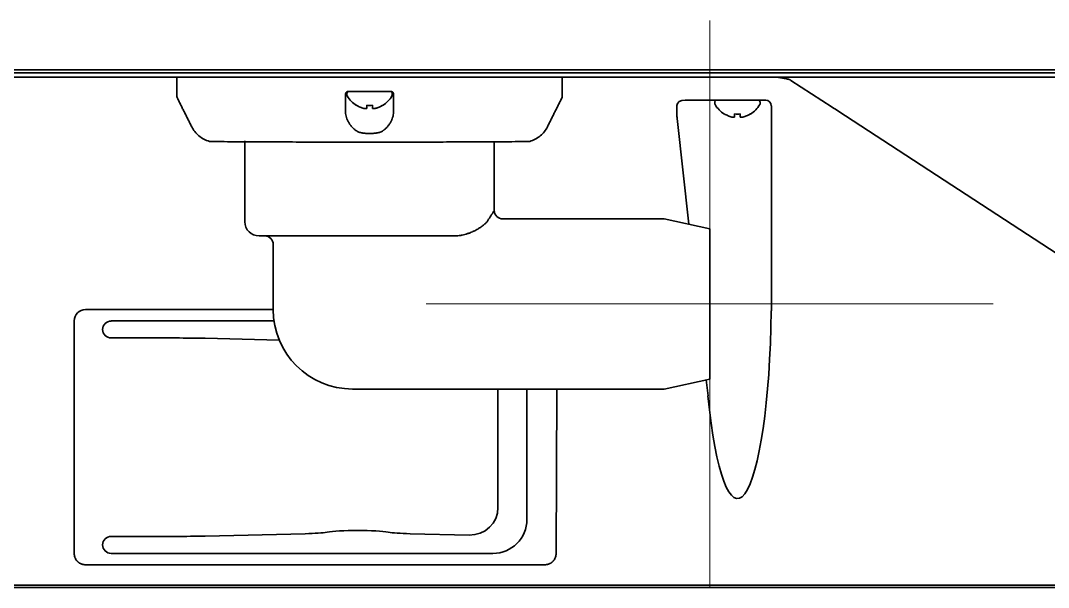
# Model space of a CAD drawing. Extents: x 6327 to 10269, y -393 to 3204.
# Drawn here: x 7593.4 to 7774.7, y 1281 to 1381 of the extents above; entities that cross this region are included whole.
import ezdxf

# ---------------------------------------------------------------- set-up
doc = ezdxf.new("R2010")
doc.units = 0
doc.header["$LTSCALE"] = 5
doc.layers.get('0').update_dxf_attribs({"linetype": 'CONTINUOUS', "lineweight": 0})
doc.layers.add('1', color=7, linetype='CONTINUOUS', true_color=0xffffff)

msp = doc.modelspace()

# ---------------------------------------------------------------- linework, layer by layer
at = {"color": 6}
for p, q in [((7714.97, 1381.03), (7714.97, 1281.03)), ((7664.97, 1331.03), (7764.97, 1331.03))]:
    msp.add_line(p, q, dxfattribs=at)
at = {"layer": '1', "color": 7, "linetype": 'Continuous', "lineweight": 35}
for p, q in [((7474.67, 1371.83), (8108.87, 1371.83)), ((7474.67, 1371.03), (8108.87, 1371.03)), ((8105.81, 1372.33), (7477.34, 1372.33)), ((7620.97, 1371.03), (7620.97, 1368)), ((7688.97, 1368), (7688.97, 1371.03)), ((7728.78, 1370.7), (7727.2, 1371)), ((7729.3, 1370.48), (7736.56, 1365.76)), ((7650.97, 1368.13), (7650.97, 1367.93)), ((7658.97, 1367.93), (7658.97, 1368.13)), ((7652.67, 1366.05), (7652.67, 1366.08)), ((7657.27, 1366.08), (7657.27, 1366.05)), ((7709.19, 1366.03), (7709.19, 1364.5)), ((7724.85, 1367.01), (7710.62, 1367.01)), ((7715.87, 1366.61), (7715.87, 1366.41)), ((7716.27, 1367.01), (7723.47, 1367.01)), ((7723.87, 1366.41), (7723.87, 1366.61)), ((7725.85, 1329.83), (7725.85, 1366.01)), ((7709.23, 1363.75), (7711.31, 1345.08)), ((7717.57, 1364.53), (7717.57, 1364.56)), ((7722.17, 1364.56), (7722.17, 1364.53)), ((7737.58, 1365.1), (7842.5, 1296.62)), ((7632.97, 1359.78), (7632.97, 1345.53)), ((7654.97, 1359.65), (7654.97, 1359.57)), ((7676.97, 1347.53), (7676.97, 1359.53)), ((7706.97, 1346.03), (7678.47, 1346.03)), ((7714.97, 1344.28), (7706.97, 1346.03)), ((7714.97, 1317.78), (7714.97, 1344.28)), ((7635.47, 1343.03), (7669.75, 1343.03)), ((7637.97, 1341.53), (7637.97, 1330.03)), ((7604.86, 1330.04), (7637.97, 1330.04)), ((7602.86, 1287.01), (7602.86, 1328.04)), ((7609.37, 1328.03), (7638.12, 1328.03)), ((7620.78, 1325.03), (7609.37, 1325.03)), ((7625.95, 1324.97), (7639.04, 1324.66)), ((7706.97, 1316.03), (7714.97, 1317.78)), ((7714.36, 1317.64), (7714.68, 1314.84)), ((7651.98, 1316.03), (7706.97, 1316.03)), ((7677.62, 1295.12), (7677.62, 1316.03)), ((7682.73, 1316.03), (7682.73, 1293.02)), ((7687.89, 1287.01), (7687.99, 1316.03)), ((7609.37, 1290.03), (7620.78, 1290.03)), ((7643.62, 1290.5), (7625.95, 1290.09)), ((7672.52, 1290.26), (7662.13, 1290.5)), ((7676.74, 1287.03), (7609.37, 1287.03)), ((7604.86, 1285.03), (7685.89, 1285.03)), ((7552.53, 1281.03), (7822.37, 1281.03)), ((7812.15, 1281.45), (7554.73, 1281.45))]:
    msp.add_line(p, q, dxfattribs=at)
for centre, radius, start, end in [((7651.37, 1368.13), 0.4, 90, 180), ((7651.37, 1367.93), 0.4, 180, 210.3012), ((7655.17, 1370.15), 4.8, 210.3012, 238.6074), ((7654.77, 1370.15), 4.8, 301.3459, 329.6988), ((7658.57, 1368.13), 0.4, 0, 90), ((7658.57, 1367.93), 0.4, 329.6988, 0), ((7654.97, 1369.83), 3.78, 262.3959, 269.9965), ((7654.97, 1369.83), 3.78, 270.0035, 277.6041), ((7716.27, 1366.61), 0.4, 90, 180), ((7716.27, 1366.41), 0.4, 180, 210.3012), ((7720.07, 1368.63), 4.8, 210.3012, 238.6074), ((7719.67, 1368.63), 4.8, 301.3459, 329.6988), ((7723.47, 1366.61), 0.4, 0, 90), ((7723.47, 1366.41), 0.4, 329.6988, 0), ((7719.87, 1368.31), 3.78, 262.3959, 269.9965), ((7719.87, 1368.31), 3.78, 270.0035, 277.6041), ((7678.47, 1347.53), 1.5, 179.9915, 270.0124), ((7635.47, 1345.53), 2.5, 180, 270), ((7636.47, 1341.53), 1.5, 0, 90), ((7651.97, 1330.03), 14, 180, 270)]:
    msp.add_arc(centre, radius, start, end, dxfattribs=at)
for centre, major_axis, ratio, start_param, end_param in [((7726.92, 1369.53), (1.47, -0.28), 0.998931, 1.570793, 1.760679), ((7710.64, 1366.01), (-1.44, 0.04), 0.692646, 4.747289, 6.309359), ((7724.85, 1366.01), (0.196, -0.981), 0.996044, 1.374629, 2.943904), ((7736.46, 1365.59), (-9.71, 6.31), 0.017452, 4.6078, 4.712811), ((7711.5, 1364.5), (0, 4), 0.57735, 1.570796, 1.761231), ((7604.86, 1328.04), (-1.41, 1.41), 1, 5.497939, 7.068431), ((7719.87, 1333), (0, 36.31), 0.165232, 2.094395, 4.625123), ((7609.37, 1326.52), (-1.06, 1.06), 0.997265, 5.499157, 7.068277), ((7609.37, 1326.53), (-0.77, -1.29), 0.99484, 5.253313, 6.820609), ((7620.78, 1323.28), (20, 0), 0.087489, 1.308997, 1.570796), ((7672.48, 1295.28), (-4.62, 2.34), 0.961527, 2.030878, 3.594078), ((7676.72, 1293.03), (-4.25, 4.25), 0.997265, 2.357564, 3.925621), ((7609.37, 1288.52), (-0.77, 1.29), 0.99484, 5.745762, 7.313058), ((7620.78, 1291.78), (20, 0), 0.087489, 4.712389, 4.974188), ((7642.06, 1291.01), (6, 0), 0.087489, 4.974188, 5.834147), ((7652.87, 1290.55), (6, 0), 0.087489, 0.449039, 2.692554), ((7663.68, 1291.01), (6, 0), 0.087489, 3.590631, 4.45059), ((7609.37, 1288.53), (-1.06, -1.06), 0.997265, 5.498093, 7.067214), ((7604.86, 1287.01), (1.42, 1.41), 1, 2.361761, 2.676173), ((7685.89, 1287.01), (1.87, 0.7), 0.99331, 5.60676, 5.921172)]:
    msp.add_ellipse(centre, major_axis=major_axis, ratio=ratio, start_param=start_param, end_param=end_param, dxfattribs=at)
for points, knots in [([(7728.5, 1370.72), (7728.5, 1370.72), (7728.51, 1370.72), (7728.53, 1370.72), (7728.55, 1370.72), (7728.57, 1370.72), (7728.59, 1370.72), (7728.61, 1370.72), (7728.64, 1370.72), (7728.66, 1370.71), (7728.68, 1370.71), (7728.7, 1370.71), (7728.72, 1370.71), (7728.74, 1370.7), (7728.76, 1370.7), (7728.78, 1370.69), (7728.81, 1370.69), (7728.83, 1370.69), (7728.85, 1370.68), (7728.87, 1370.67), (7728.9, 1370.67), (7728.92, 1370.66), (7728.94, 1370.66), (7728.96, 1370.65), (7728.98, 1370.64), (7729.01, 1370.63), (7729.03, 1370.62), (7729.06, 1370.61), (7729.08, 1370.6), (7729.11, 1370.59), (7729.14, 1370.57), (7729.17, 1370.56), (7729.2, 1370.54), (7729.24, 1370.52), (7729.27, 1370.5), (7729.29, 1370.49), (7729.3, 1370.48)], [0, 0, 0, 0, 0.022429, 0.045132, 0.068109, 0.09136, 0.114886, 0.138686, 0.162761, 0.187111, 0.211735, 0.236634, 0.261808, 0.287257, 0.312982, 0.338981, 0.365255, 0.391805, 0.41863, 0.445731, 0.473107, 0.500759, 0.525393, 0.551724, 0.579751, 0.609474, 0.640894, 0.674009, 0.708821, 0.745329, 0.783534, 0.823434, 0.865031, 0.908325, 0.953314, 1, 1, 1, 1]), ([(7620.97, 1368.02), (7620.97, 1368.01), (7620.93, 1367.76), (7621.02, 1367.42), (7621.17, 1367.15), (7621.2, 1367.1)], [0, 0, 0, 0, 0.011906, 0.828142, 1, 1, 1, 1]), ([(7650.74, 1368.16), (7650.74, 1368.16), (7650.74, 1368.15), (7650.74, 1368.15), (7650.74, 1368.14), (7650.73, 1368.13), (7650.73, 1368.13), (7650.73, 1368.12), (7650.73, 1368.12), (7650.73, 1368.11), (7650.73, 1368.11), (7650.73, 1368.1), (7650.73, 1368.1), (7650.73, 1368.08), (7650.73, 1368.08), (7650.72, 1368.07), (7650.72, 1368.06), (7650.72, 1368.06)], [0, 0, 0, 0, 0.0625, 0.0625, 0.125, 0.125, 0.1875, 0.1875, 0.25, 0.25, 0.375, 0.375, 0.5, 0.5, 0.75, 0.75, 1, 1, 1, 1]), ([(7651.22, 1368.53), (7651.2, 1368.53), (7651.17, 1368.52), (7651.13, 1368.52), (7651.12, 1368.52), (7651.09, 1368.51), (7651.08, 1368.51), (7651.04, 1368.49), (7651.02, 1368.48), (7650.99, 1368.47), (7650.97, 1368.46), (7650.95, 1368.45), (7650.94, 1368.44), (7650.91, 1368.42), (7650.89, 1368.4), (7650.85, 1368.36), (7650.83, 1368.34), (7650.81, 1368.31), (7650.8, 1368.3), (7650.79, 1368.27), (7650.78, 1368.26), (7650.76, 1368.22), (7650.75, 1368.19), (7650.74, 1368.16)], [0, 0, 0, 0, 0.125, 0.125, 0.1875, 0.1875, 0.25, 0.25, 0.375, 0.375, 0.4375, 0.4375, 0.5, 0.5, 0.625, 0.625, 0.75, 0.75, 0.8125, 0.8125, 0.875, 0.875, 1, 1, 1, 1]), ([(7654.97, 1368.53), (7654.35, 1368.53), (7653.72, 1368.53), (7652.47, 1368.53), (7651.84, 1368.53), (7651.22, 1368.53)], [0, 0, 0, 0, 0.5, 0.5, 1, 1, 1, 1]), ([(7658.72, 1368.53), (7658.1, 1368.53), (7657.48, 1368.53), (7656.23, 1368.53), (7655.6, 1368.53), (7654.97, 1368.53)], [0, 0, 0, 0, 0.5, 0.5, 1, 1, 1, 1]), ([(7659.2, 1368.16), (7659.2, 1368.18), (7659.19, 1368.19), (7659.18, 1368.22), (7659.18, 1368.23), (7659.16, 1368.27), (7659.14, 1368.3), (7659.12, 1368.33), (7659.11, 1368.34), (7659.09, 1368.36), (7659.08, 1368.38), (7659.06, 1368.4), (7659.04, 1368.42), (7659.03, 1368.42), (7658.99, 1368.45), (7658.97, 1368.46), (7658.94, 1368.48), (7658.93, 1368.48), (7658.9, 1368.49), (7658.89, 1368.5), (7658.85, 1368.51), (7658.83, 1368.52), (7658.78, 1368.52), (7658.75, 1368.53), (7658.72, 1368.53)], [0, 0, 0, 0, 0.0625, 0.0625, 0.125, 0.125, 0.25, 0.25, 0.3125, 0.3125, 0.375, 0.4375, 0.4375, 0.5, 0.5, 0.625, 0.625, 0.6875, 0.6875, 0.75, 0.75, 0.875, 0.875, 1, 1, 1, 1]), ([(7659.22, 1368.06), (7659.22, 1368.06), (7659.22, 1368.07), (7659.22, 1368.08), (7659.22, 1368.08), (7659.22, 1368.1), (7659.22, 1368.1), (7659.22, 1368.11), (7659.22, 1368.11), (7659.21, 1368.12), (7659.21, 1368.12), (7659.21, 1368.13), (7659.21, 1368.13), (7659.21, 1368.14), (7659.21, 1368.15), (7659.21, 1368.15), (7659.21, 1368.15), (7659.2, 1368.16), (7659.2, 1368.16), (7659.2, 1368.16)], [0, 0, 0, 0, 0.25, 0.25, 0.5, 0.5, 0.625, 0.625, 0.75, 0.75, 0.8125, 0.8125, 0.875, 0.875, 0.9375, 0.9375, 0.96875, 0.96875, 1, 1, 1, 1]), ([(7688.75, 1367.1), (7688.76, 1367.12), (7688.91, 1367.34), (7689, 1367.68), (7688.96, 1367.96), (7688.95, 1368.01)], [0, 0, 0, 0, 0.087304, 0.845327, 1, 1, 1, 1]), ([(7652.67, 1366.08), (7652.88, 1365.96), (7653.09, 1365.85), (7653.41, 1365.71), (7653.52, 1365.67), (7653.74, 1365.59), (7653.86, 1365.56), (7653.97, 1365.53)], [0, 0, 0, 0, 0.5, 0.5, 0.75, 0.75, 1, 1, 1, 1]), ([(7655.47, 1366.08), (7655.47, 1365.96), (7655.47, 1365.85), (7655.47, 1365.71), (7655.47, 1365.67), (7655.47, 1365.59), (7655.47, 1365.56), (7655.47, 1365.53)], [0, 0, 0, 0, 0.5, 0.5, 0.75, 0.75, 1, 1, 1, 1]), ([(7650.72, 1365.07), (7650.72, 1364.99), (7650.73, 1364.92), (7650.74, 1364.76), (7650.74, 1364.69), (7650.77, 1364.46), (7650.8, 1364.31), (7650.88, 1364), (7650.92, 1363.85), (7651.04, 1363.55), (7651.1, 1363.4), (7651.2, 1363.21), (7651.22, 1363.18), (7651.26, 1363.1), (7651.32, 1362.99), (7651.39, 1362.88), (7651.46, 1362.77), (7651.48, 1362.74), (7651.53, 1362.66), (7651.61, 1362.56), (7651.69, 1362.45), (7651.87, 1362.25), (7651.99, 1362.11), (7652.2, 1361.92), (7652.27, 1361.86), (7652.42, 1361.74), (7652.49, 1361.68), (7652.57, 1361.62)], [0, 0, 0, 0, 0.0625, 0.0625, 0.125, 0.125, 0.25, 0.25, 0.375, 0.375, 0.5, 0.5, 0.53125, 0.53125, 0.5625, 0.625, 0.625, 0.65625, 0.65625, 0.6875, 0.75, 0.75, 0.875, 0.875, 0.9375, 0.9375, 1, 1, 1, 1]), ([(7657.37, 1361.62), (7657.41, 1361.65), (7657.45, 1361.68), (7657.53, 1361.74), (7657.57, 1361.77), (7657.68, 1361.86), (7657.75, 1361.92), (7657.96, 1362.12), (7658.08, 1362.25), (7658.25, 1362.46), (7658.31, 1362.53), (7658.41, 1362.67), (7658.46, 1362.74), (7658.61, 1362.96), (7658.69, 1363.1), (7658.79, 1363.29), (7658.81, 1363.33), (7658.84, 1363.4), (7658.86, 1363.44), (7658.91, 1363.55), (7658.94, 1363.63), (7659.02, 1363.86), (7659.07, 1364.01), (7659.15, 1364.31), (7659.17, 1364.46), (7659.21, 1364.76), (7659.22, 1364.92), (7659.22, 1365.07)], [0, 0, 0, 0, 0.03125, 0.03125, 0.0625, 0.0625, 0.125, 0.125, 0.25, 0.25, 0.3125, 0.3125, 0.375, 0.375, 0.5, 0.5, 0.53125, 0.53125, 0.5625, 0.5625, 0.625, 0.625, 0.75, 0.75, 0.875, 0.875, 1, 1, 1, 1]), ([(7717.57, 1364.56), (7717.78, 1364.44), (7717.99, 1364.33), (7718.31, 1364.19), (7718.42, 1364.15), (7718.64, 1364.08), (7718.76, 1364.04), (7718.87, 1364.01)], [0, 0, 0, 0, 0.5, 0.5, 0.75, 0.75, 1, 1, 1, 1]), ([(7720.37, 1364.56), (7720.37, 1364.44), (7720.37, 1364.33), (7720.37, 1364.19), (7720.37, 1364.15), (7720.37, 1364.08), (7720.37, 1364.04), (7720.37, 1364.01)], [0, 0, 0, 0, 0.5, 0.5, 0.75, 0.75, 1, 1, 1, 1]), ([(7623.59, 1362.29), (7623.74, 1361.99), (7624.11, 1361.41), (7624.84, 1360.66), (7625.72, 1360.06), (7626.38, 1359.81), (7626.72, 1359.71)], [0, 0, 0, 0, 0.241886, 0.492713, 0.747305, 1, 1, 1, 1]), ([(7683.22, 1359.71), (7683.57, 1359.81), (7684.22, 1360.06), (7685.11, 1360.66), (7685.84, 1361.41), (7686.2, 1361.99), (7686.36, 1362.29)], [0, 0, 0, 0, 0.252695, 0.507287, 0.758114, 1, 1, 1, 1]), ([(7652.57, 1361.62), (7652.61, 1361.59), (7652.65, 1361.57), (7652.74, 1361.52), (7652.78, 1361.49), (7652.91, 1361.42), (7653, 1361.39), (7653.18, 1361.32), (7653.28, 1361.29), (7653.48, 1361.24), (7653.58, 1361.22), (7653.73, 1361.19), (7653.78, 1361.18), (7653.89, 1361.17), (7653.94, 1361.16), (7654.1, 1361.15), (7654.21, 1361.14), (7654.43, 1361.12), (7654.64, 1361.11), (7654.86, 1361.11), (7654.97, 1361.11)], [0, 0, 0, 0, 0.0625, 0.0625, 0.125, 0.125, 0.25, 0.25, 0.375, 0.375, 0.5, 0.5, 0.5625, 0.5625, 0.625, 0.625, 0.75, 0.75, 0.875, 1, 1, 1, 1]), ([(7654.97, 1361.11), (7655.03, 1361.11), (7655.08, 1361.11), (7655.19, 1361.11), (7655.25, 1361.11), (7655.41, 1361.12), (7655.52, 1361.12), (7655.74, 1361.14), (7655.84, 1361.15), (7656.05, 1361.17), (7656.16, 1361.18), (7656.31, 1361.21), (7656.36, 1361.22), (7656.44, 1361.23), (7656.47, 1361.24), (7656.52, 1361.25), (7656.54, 1361.26), (7656.67, 1361.29), (7656.76, 1361.32), (7657.04, 1361.42), (7657.22, 1361.51), (7657.37, 1361.62)], [0, 0, 0, 0, 0.0625, 0.0625, 0.125, 0.125, 0.25, 0.25, 0.375, 0.375, 0.5, 0.5, 0.5625, 0.5625, 0.59375, 0.59375, 0.625, 0.625, 0.75, 0.75, 1, 1, 1, 1]), ([(7626.72, 1359.71), (7626.75, 1359.7), (7627.12, 1359.69), (7628.63, 1359.67), (7631.11, 1359.65), (7634.55, 1359.63), (7638.86, 1359.61), (7643.85, 1359.6), (7649.32, 1359.58), (7653.06, 1359.57), (7654.97, 1359.57)], [0, 0, 0, 0, 0.125273, 0.250231, 0.374963, 0.499708, 0.62467, 0.749825, 0.875002, 1, 1, 1, 1]), ([(7654.97, 1359.57), (7656.89, 1359.57), (7660.63, 1359.58), (7666.09, 1359.6), (7671.08, 1359.61), (7675.39, 1359.63), (7678.84, 1359.65), (7681.32, 1359.67), (7682.83, 1359.69), (7683.2, 1359.7), (7683.22, 1359.71)], [0, 0, 0, 0, 0.125005, 0.250182, 0.375336, 0.500297, 0.625041, 0.749771, 0.874728, 1, 1, 1, 1]), ([(7676.97, 1347.53), (7676.97, 1347.53), (7676.97, 1347.51), (7676.94, 1347.47), (7676.89, 1347.4), (7676.79, 1347.24), (7676.69, 1347.09), (7676.61, 1346.96), (7676.58, 1346.92), (7676.53, 1346.84), (7676.51, 1346.82), (7676.48, 1346.77), (7676.4, 1346.64), (7676.31, 1346.5), (7676.15, 1346.25), (7676.07, 1346.12), (7675.89, 1345.83), (7675.8, 1345.68), (7675.7, 1345.53)], [0, 0, 0, 0, 0.124778, 0.124778, 0.249809, 0.374841, 0.499873, 0.499873, 0.562389, 0.562389, 0.593647, 0.593647, 0.624905, 0.749936, 0.749936, 0.874968, 0.874968, 1, 1, 1, 1]), ([(7675.7, 1345.53), (7675.58, 1345.41), (7675.45, 1345.28), (7675.27, 1345.12), (7675.23, 1345.09), (7675.15, 1345.02), (7675.11, 1344.99), (7674.99, 1344.89), (7674.9, 1344.82), (7674.63, 1344.61), (7674.43, 1344.48), (7674, 1344.21), (7673.76, 1344.07), (7673.48, 1343.93), (7673.44, 1343.91), (7673.38, 1343.88), (7673.28, 1343.84), (7673.05, 1343.73), (7672.83, 1343.64), (7672.62, 1343.56), (7672.54, 1343.53), (7672.4, 1343.48), (7672.32, 1343.46), (7672.09, 1343.38), (7671.94, 1343.34), (7671.62, 1343.26), (7671.46, 1343.22), (7671.21, 1343.17), (7671.13, 1343.15), (7670.96, 1343.12), (7670.88, 1343.11), (7670.62, 1343.08), (7670.45, 1343.06), (7670.1, 1343.03), (7669.93, 1343.03), (7669.75, 1343.03)], [0, 0, 0, 0, 0.125, 0.125, 0.15625, 0.15625, 0.1875, 0.1875, 0.25, 0.25, 0.375, 0.375, 0.5, 0.5, 0.515625, 0.515625, 0.53125, 0.5625, 0.625, 0.625, 0.65625, 0.65625, 0.6875, 0.6875, 0.75, 0.75, 0.8125, 0.8125, 0.84375, 0.84375, 0.875, 0.875, 0.9375, 0.9375, 1, 1, 1, 1]), ([(7602.95, 1286.39), (7602.97, 1286.34), (7602.99, 1286.29), (7603.03, 1286.2), (7603.05, 1286.15), (7603.12, 1286.01), (7603.18, 1285.92), (7603.25, 1285.82), (7603.27, 1285.8), (7603.3, 1285.76), (7603.32, 1285.74), (7603.37, 1285.68), (7603.44, 1285.6), (7603.52, 1285.53), (7603.58, 1285.48), (7603.6, 1285.47), (7603.64, 1285.44), (7603.66, 1285.42), (7603.77, 1285.34), (7603.86, 1285.29), (7604, 1285.22), (7604.04, 1285.2), (7604.12, 1285.17), (7604.14, 1285.16), (7604.19, 1285.14), (7604.22, 1285.14), (7604.34, 1285.1), (7604.44, 1285.07), (7604.59, 1285.05), (7604.65, 1285.04), (7604.75, 1285.03), (7604.8, 1285.03), (7604.86, 1285.03)], [0, 0, 0, 0, 0.0625, 0.0625, 0.125, 0.125, 0.25, 0.25, 0.28125, 0.28125, 0.3125, 0.3125, 0.375, 0.4375, 0.4375, 0.46875, 0.46875, 0.5, 0.5, 0.625, 0.625, 0.6875, 0.6875, 0.71875, 0.71875, 0.75, 0.75, 0.875, 0.875, 0.9375, 0.9375, 1, 1, 1, 1]), ([(7685.89, 1285.03), (7685.92, 1285.03), (7685.94, 1285.03), (7686, 1285.04), (7686.02, 1285.04), (7686.1, 1285.04), (7686.15, 1285.05), (7686.31, 1285.07), (7686.41, 1285.1), (7686.53, 1285.14), (7686.56, 1285.14), (7686.6, 1285.16), (7686.63, 1285.17), (7686.7, 1285.2), (7686.75, 1285.22), (7686.89, 1285.29), (7686.98, 1285.34), (7687.1, 1285.44), (7687.15, 1285.47), (7687.21, 1285.52), (7687.23, 1285.53), (7687.26, 1285.57), (7687.28, 1285.59), (7687.34, 1285.64), (7687.39, 1285.7), (7687.44, 1285.76), (7687.48, 1285.8), (7687.49, 1285.82), (7687.57, 1285.93), (7687.62, 1286.01), (7687.72, 1286.2), (7687.76, 1286.29), (7687.79, 1286.39)], [0, 0, 0, 0, 0.03125, 0.03125, 0.0625, 0.0625, 0.125, 0.125, 0.25, 0.25, 0.28125, 0.28125, 0.3125, 0.3125, 0.375, 0.375, 0.5, 0.5, 0.5625, 0.5625, 0.59375, 0.59375, 0.625, 0.625, 0.6875, 0.71875, 0.71875, 0.75, 0.75, 0.875, 0.875, 1, 1, 1, 1])]:
    msp.add_open_spline(points, degree=3, knots=knots, dxfattribs=at)
for points, degree in [([(7650.72, 1368.06), (7650.72, 1368.05), (7650.72, 1368.04), (7650.72, 1368.03)], 3), ([(7650.72, 1368.03), (7650.72, 1367.04), (7650.72, 1366.05), (7650.72, 1365.07)], 3), ([(7659.22, 1368.03), (7659.22, 1368.04), (7659.22, 1368.05), (7659.22, 1368.06)], 3), ([(7659.22, 1365.07), (7659.22, 1366.05), (7659.22, 1367.04), (7659.22, 1368.03)], 3), ([(7621.16, 1367.15), (7623.59, 1362.29)], 1), ([(7653.97, 1365.53), (7654, 1365.53), (7654.05, 1365.52), (7654.12, 1365.52), (7654.2, 1365.51), (7654.27, 1365.51), (7654.33, 1365.52), (7654.4, 1365.52), (7654.45, 1365.53), (7654.47, 1365.53)], 3), ([(7654.47, 1365.53), (7654.47, 1365.54), (7654.47, 1365.57), (7654.47, 1365.62), (7654.47, 1365.68), (7654.47, 1365.74), (7654.47, 1365.81), (7654.47, 1365.88), (7654.47, 1365.97), (7654.47, 1366.04), (7654.47, 1366.08)], 3), ([(7655.47, 1365.53), (7655.5, 1365.53), (7655.54, 1365.52), (7655.62, 1365.52), (7655.69, 1365.51), (7655.76, 1365.51), (7655.83, 1365.52), (7655.9, 1365.52), (7655.95, 1365.53), (7655.97, 1365.53)], 3), ([(7655.97, 1365.53), (7656.03, 1365.54), (7656.14, 1365.57), (7656.3, 1365.62), (7656.46, 1365.68), (7656.61, 1365.74), (7656.76, 1365.81), (7656.92, 1365.88), (7657.09, 1365.97), (7657.21, 1366.04), (7657.27, 1366.08)], 3), ([(7686.35, 1362.29), (7688.78, 1367.15)], 1), ([(7718.87, 1364.01), (7718.9, 1364.01), (7718.95, 1364), (7719.02, 1364), (7719.1, 1364), (7719.17, 1364), (7719.23, 1364), (7719.3, 1364.01), (7719.35, 1364.01), (7719.37, 1364.01)], 3), ([(7719.37, 1364.01), (7719.37, 1364.03), (7719.37, 1364.06), (7719.37, 1364.11), (7719.37, 1364.16), (7719.37, 1364.23), (7719.37, 1364.29), (7719.37, 1364.37), (7719.37, 1364.45), (7719.37, 1364.52), (7719.37, 1364.56)], 3), ([(7720.37, 1364.01), (7720.4, 1364.01), (7720.44, 1364), (7720.52, 1364), (7720.59, 1364), (7720.66, 1364), (7720.73, 1364), (7720.8, 1364), (7720.85, 1364.01), (7720.87, 1364.01)], 3), ([(7720.87, 1364.01), (7720.93, 1364.03), (7721.04, 1364.06), (7721.2, 1364.11), (7721.36, 1364.16), (7721.51, 1364.23), (7721.66, 1364.29), (7721.82, 1364.37), (7721.99, 1364.45), (7722.11, 1364.52), (7722.17, 1364.56)], 3)]:
    msp.add_open_spline(points, degree=degree, dxfattribs=at)

doc.saveas('drawing.dxf')
